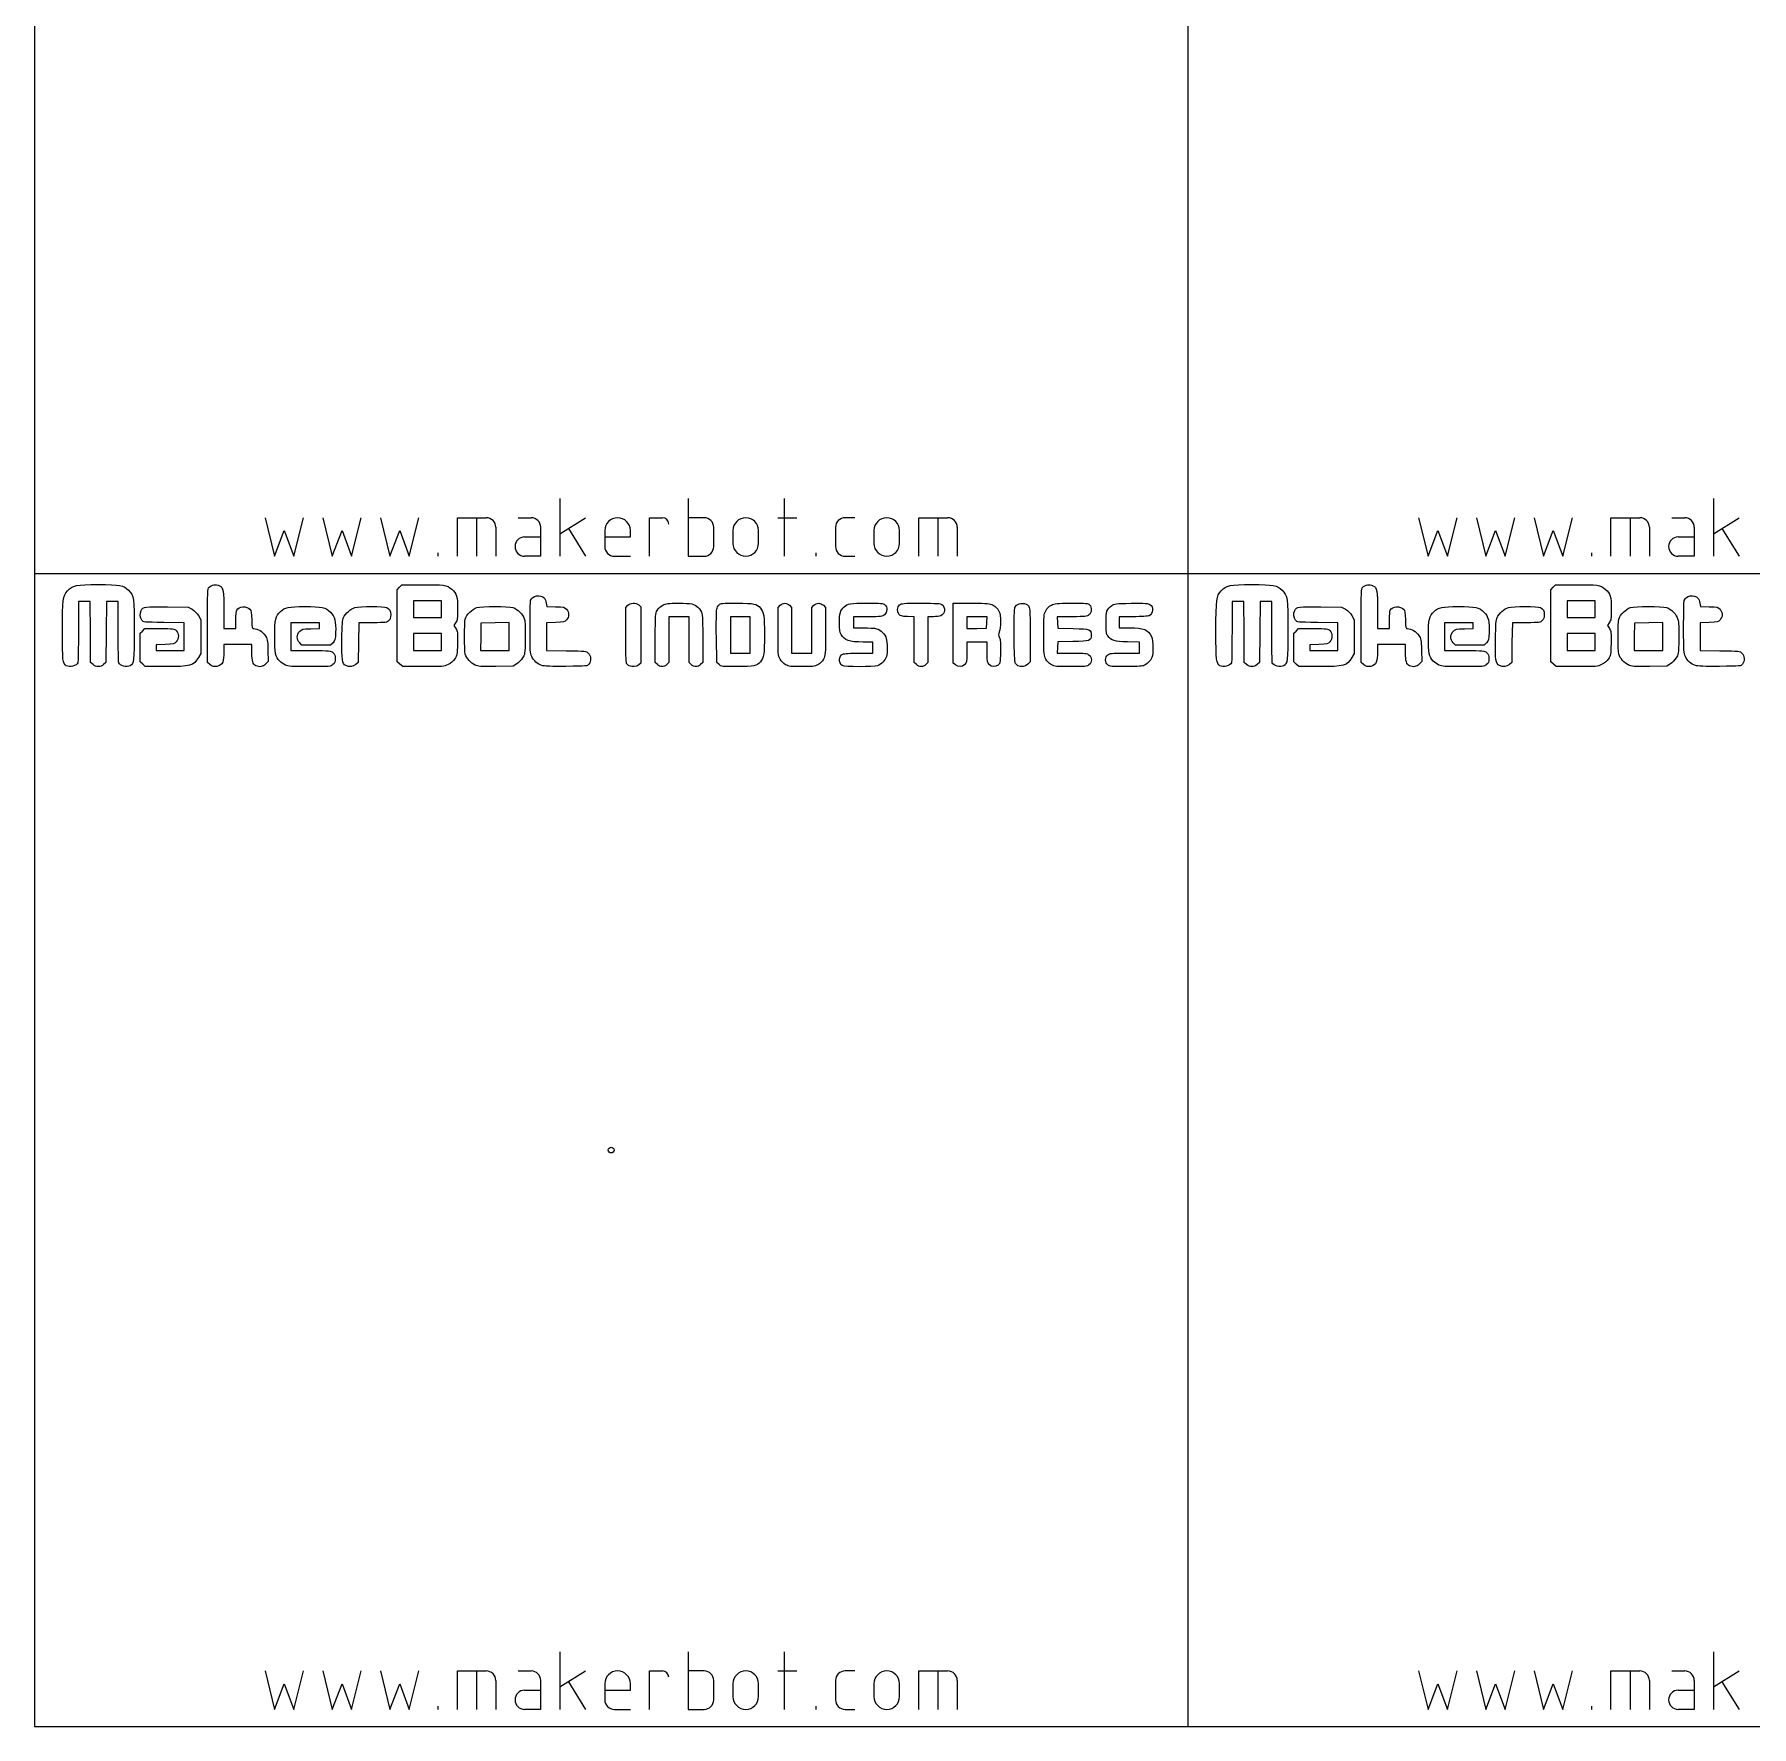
# Model space of a CAD drawing. Header units: millimetres. Extents: x 0 to 600, y 0 to 300.
# Drawn here: x 0 to 148.9, y 0 to 146.8 of the extents above; entities that cross this region are included whole.
import ezdxf

# ---------------------------------------------------------------- set-up
doc = ezdxf.new("R2010")
doc.units = ezdxf.units.MM
doc.layers.get('0').update_dxf_attribs({"linetype": 'CONTINUOUS', "lineweight": 25, "true_color": 0x000000})
doc.layers.add('Text', color=4, linetype='CONTINUOUS', true_color=0x00ffff)

msp = doc.modelspace()

# ---------------------------------------------------------------- linework, layer by layer
for p, q in [((0, 200), (0, 100)), ((100, 200), (100, 100)), ((0, 100), (0, 0)), ((0, 100), (100, 100)), ((100, 100), (100, 0)), ((100, 100), (200, 100)), ((0, 0), (100, 0)), ((100, 0), (200, 0))]:
    msp.add_line(p, q)
at = {"layer": 'Text'}
for p, q in [((45.56, 106.5), (45.56, 101.5)), ((56.67, 106.5), (56.67, 101.5)), ((65, 106.5), (65, 101.5)), ((145.56, 106.5), (145.56, 101.5)), ((20, 104.83), (20.83, 101.5)), ((22.5, 101.5), (23.33, 104.83)), ((25, 104.83), (25.83, 101.5)), ((27.5, 101.5), (28.33, 104.83)), ((30, 104.83), (30.83, 101.5)), ((32.5, 101.5), (33.33, 104.83)), ((36.67, 101.5), (36.67, 104.83)), ((36.67, 104.83), (39.17, 104.83)), ((38.33, 104.83), (38.33, 101.5)), ((41.94, 104.83), (43.06, 104.83)), ((45.56, 103.44), (47.78, 104.83)), ((53.33, 101.5), (53.33, 104.83)), ((53.33, 104.83), (54.44, 104.83)), ((58.06, 104.83), (56.67, 104.83)), ((64.44, 104.83), (66.11, 104.83)), ((71.11, 104.83), (70.28, 104.83)), ((76.67, 101.5), (76.67, 104.83)), ((76.67, 104.83), (79.17, 104.83)), ((78.33, 104.83), (78.33, 101.5)), ((120, 104.83), (120.83, 101.5)), ((122.5, 101.5), (123.33, 104.83)), ((125, 104.83), (125.83, 101.5)), ((127.5, 101.5), (128.33, 104.83)), ((130, 104.83), (130.83, 101.5)), ((132.5, 101.5), (133.33, 104.83)), ((136.67, 101.5), (136.67, 104.83)), ((136.67, 104.83), (139.17, 104.83)), ((138.33, 104.83), (138.33, 101.5)), ((141.94, 104.83), (143.06, 104.83)), ((145.56, 103.44), (147.78, 104.83)), ((20.83, 101.5), (21.67, 103.72)), ((21.67, 103.72), (22.5, 101.5)), ((25.83, 101.5), (26.67, 103.72)), ((26.67, 103.72), (27.5, 101.5)), ((30.83, 101.5), (31.67, 103.72)), ((31.67, 103.72), (32.5, 101.5)), ((40, 104), (40, 101.5)), ((42.5, 103.17), (43.89, 103.17)), ((43.89, 104), (43.89, 101.5)), ((46.29, 103.9), (47.78, 101.5)), ((49.44, 103.72), (49.44, 102.33)), ((49.44, 103.17), (51.67, 103.17)), ((51.67, 103.17), (51.67, 103.72)), ((58.89, 102.33), (58.89, 104)), ((60.56, 103.72), (60.56, 102.61)), ((62.78, 102.61), (62.78, 103.72)), ((69.44, 104), (69.44, 102.33)), ((72.78, 103.72), (72.78, 102.61)), ((75, 102.61), (75, 103.72)), ((80, 104), (80, 101.5)), ((120.83, 101.5), (121.67, 103.72)), ((121.67, 103.72), (122.5, 101.5)), ((125.83, 101.5), (126.67, 103.72)), ((126.67, 103.72), (127.5, 101.5)), ((130.83, 101.5), (131.67, 103.72)), ((131.67, 103.72), (132.5, 101.5)), ((140, 104), (140, 101.5)), ((142.5, 103.17), (143.89, 103.17)), ((143.89, 104), (143.89, 101.5)), ((146.29, 103.9), (147.78, 101.5)), ((35, 101.5), (35, 101.78)), ((43.89, 101.5), (42.5, 101.5)), ((50.28, 101.5), (51.67, 101.5)), ((56.67, 101.5), (58.06, 101.5)), ((67.78, 101.5), (67.78, 101.78)), ((70.28, 101.5), (71.11, 101.5)), ((135, 101.5), (135, 101.78)), ((143.89, 101.5), (142.5, 101.5)), ((31.45, 98.59), (31.65, 98.8)), ((31.45, 95.47), (31.45, 98.59)), ((31.65, 98.8), (31.85, 99)), ((31.85, 99), (33.57, 99.02)), ((131.45, 98.59), (131.65, 98.8)), ((131.45, 95.47), (131.45, 98.59)), ((131.65, 98.8), (131.85, 99)), ((131.85, 99), (133.57, 99.02)), ((4.33, 97.57), (3.82, 97.57)), ((3.82, 97.57), (3.82, 94.97)), ((4.84, 97.57), (4.33, 97.57)), ((4.86, 94.92), (4.84, 97.57)), ((6.25, 97.57), (6.23, 94.92)), ((6.76, 97.57), (6.25, 97.57)), ((7.27, 97.57), (6.76, 97.57)), ((7.27, 94.97), (7.27, 97.57)), ((11.53, 97.11), (13.32, 97.09)), ((13.32, 97.09), (13.67, 96.89)), ((34.09, 97.64), (32.88, 97.64)), ((32.88, 97.64), (32.88, 96.91)), ((32.88, 96.91), (32.88, 96.17)), ((35.3, 97.64), (34.09, 97.64)), ((35.3, 96.91), (35.3, 97.64)), ((35.3, 96.17), (35.3, 96.91)), ((35.3, 96.91), (35.3, 96.91)), ((44.38, 97.43), (44.42, 97.14)), ((44.42, 97.14), (45.18, 97.12)), ((51.26, 97.06), (51.44, 97.24)), ((51.26, 94.71), (51.26, 97.06)), ((52.39, 97.27), (52.58, 97.12)), ((52.58, 97.12), (52.58, 94.67)), ((64.47, 97.06), (64.65, 97.24)), ((64.47, 94.98), (64.47, 97.06)), ((65.46, 97.24), (65.64, 97.06)), ((65.64, 97.06), (65.64, 95.08)), ((67.4, 97.06), (67.58, 97.24)), ((67.4, 95.08), (67.4, 97.06)), ((68.4, 97.24), (68.58, 97.06)), ((68.58, 97.06), (68.58, 94.98)), ((79.66, 94.82), (79.66, 97.42)), ((79.66, 97.42), (81.22, 97.42)), ((104.33, 97.57), (103.82, 97.57)), ((103.82, 97.57), (103.82, 94.97)), ((104.84, 97.57), (104.33, 97.57)), ((104.86, 94.92), (104.84, 97.57)), ((106.25, 97.57), (106.23, 94.92)), ((106.76, 97.57), (106.25, 97.57)), ((107.27, 97.57), (106.76, 97.57)), ((107.27, 94.97), (107.27, 97.57)), ((111.53, 97.11), (113.32, 97.09)), ((113.32, 97.09), (113.67, 96.89)), ((134.09, 97.64), (132.88, 97.64)), ((132.88, 97.64), (132.88, 96.91)), ((132.88, 96.91), (132.88, 96.17)), ((135.3, 97.64), (134.09, 97.64)), ((135.3, 96.91), (135.3, 97.64)), ((135.3, 96.17), (135.3, 96.91)), ((135.3, 96.91), (135.3, 96.91)), ((144.38, 97.43), (144.42, 97.14)), ((144.42, 97.14), (145.18, 97.12)), ((12.99, 95.73), (11.22, 95.75)), ((12.99, 94.52), (12.99, 95.73)), ((14.22, 96.34), (14.42, 95.99)), ((14.42, 95.99), (14.42, 94.52)), ((15.01, 92.27), (15.01, 95.46)), ((16.44, 96.74), (16.44, 95.22)), ((17.47, 95.22), (17.47, 95.96)), ((23.48, 95.73), (22.24, 95.73)), ((22.24, 95.73), (22.24, 94.52)), ((24.73, 95.73), (23.48, 95.73)), ((24.73, 95.48), (24.73, 95.73)), ((24.73, 95.23), (24.73, 95.48)), ((28.12, 95.73), (28.09, 94)), ((29.33, 95.73), (28.12, 95.73)), ((31.45, 92.35), (31.45, 95.47)), ((32.88, 96.17), (34.09, 96.17)), ((34.09, 96.17), (35.3, 96.17)), ((36.52, 95.73), (36.36, 95.48)), ((36.36, 95.48), (36.53, 95.22)), ((38.71, 95.7), (38.69, 94.51)), ((39.94, 95.72), (38.71, 95.7)), ((41.17, 95.74), (39.94, 95.72)), ((41.17, 94.53), (41.17, 95.74)), ((45.17, 95.75), (44.4, 95.72)), ((44.4, 95.72), (44.4, 94.52)), ((55.88, 96.25), (55, 96.25)), ((55, 96.25), (55, 94.26)), ((56.76, 96.25), (55.88, 96.25)), ((56.76, 94.26), (56.76, 96.25)), ((61.2, 96.25), (60.36, 96.25)), ((60.36, 96.25), (60.36, 94.67)), ((62.04, 96.25), (61.2, 96.25)), ((62.04, 94.67), (62.04, 96.25)), ((72.24, 96.25), (71, 96.25)), ((71, 96.25), (71, 95.77)), ((71, 95.77), (71, 95.29)), ((71, 95.29), (71.86, 95.29)), ((76.28, 96.23), (75.69, 96.26)), ((76.28, 94.26), (76.28, 96.23)), ((77.93, 96.25), (77.45, 96.25)), ((77.45, 96.25), (77.45, 94.26)), ((81.71, 96.25), (80.83, 96.25)), ((80.83, 96.25), (80.83, 95.73)), ((80.83, 95.73), (80.83, 95.22)), ((82.6, 96.25), (81.71, 96.25)), ((82.55, 95.26), (82.58, 95.75)), ((82.58, 95.75), (82.6, 96.25)), ((82.58, 95.75), (82.58, 95.75)), ((89.95, 96.25), (88.67, 96.25)), ((88.67, 96.25), (88.7, 95.75)), ((88.7, 95.75), (88.72, 95.26)), ((95.24, 96.25), (94.04, 96.25)), ((94.04, 96.25), (94.04, 95.77)), ((94.04, 95.77), (94.04, 95.29)), ((94.04, 95.29), (94.94, 95.29)), ((112.99, 95.73), (111.22, 95.75)), ((112.99, 94.52), (112.99, 95.73)), ((114.22, 96.34), (114.42, 95.99)), ((114.42, 95.99), (114.42, 94.52)), ((115.01, 92.27), (115.01, 95.46)), ((116.44, 96.74), (116.44, 95.22)), ((117.47, 95.22), (117.47, 95.96)), ((123.48, 95.73), (122.24, 95.73)), ((122.24, 95.73), (122.24, 94.52)), ((124.73, 95.73), (123.48, 95.73)), ((124.73, 95.48), (124.73, 95.73)), ((124.73, 95.23), (124.73, 95.48)), ((128.12, 95.73), (128.09, 94)), ((129.33, 95.73), (128.12, 95.73)), ((131.45, 92.35), (131.45, 95.47)), ((132.88, 96.17), (134.09, 96.17)), ((134.09, 96.17), (135.3, 96.17)), ((136.52, 95.73), (136.36, 95.48)), ((136.36, 95.48), (136.53, 95.22)), ((138.71, 95.7), (138.69, 94.51)), ((139.94, 95.72), (138.71, 95.7)), ((141.17, 95.74), (139.94, 95.72)), ((141.17, 94.53), (141.17, 95.74)), ((145.17, 95.75), (144.4, 95.72)), ((144.4, 95.72), (144.4, 94.52)), ((4.88, 92.27), (4.86, 94.92)), ((6.23, 94.92), (6.2, 92.27)), ((9.18, 94.81), (9.37, 95.01)), ((9.18, 93.58), (9.18, 94.81)), ((9.37, 95.01), (9.57, 95.22)), ((9.57, 95.22), (10.84, 95.22)), ((11.35, 93.84), (10.57, 93.81)), ((10.57, 93.81), (10.57, 93.56)), ((12.99, 93.31), (12.99, 94.52)), ((14.42, 94.52), (14.42, 93.06)), ((16.44, 95.22), (16.95, 95.22)), ((17.65, 93.83), (16.44, 93.83)), ((16.44, 93.83), (16.44, 93.2)), ((16.95, 95.22), (17.47, 95.22)), ((18.86, 93.83), (17.65, 93.83)), ((18.86, 93.13), (18.86, 93.83)), ((22.24, 94.52), (22.24, 93.31)), ((23.19, 93.79), (23, 93.98)), ((24.44, 93.79), (23.19, 93.79)), ((23.96, 95.21), (24.73, 95.23)), ((25.68, 93.79), (24.44, 93.79)), ((25.89, 93.99), (25.68, 93.79)), ((28.09, 94), (28.07, 92.27)), ((34.09, 94.78), (32.88, 94.78)), ((32.88, 94.78), (32.88, 94.05)), ((32.88, 94.05), (32.88, 93.31)), ((35.3, 94.78), (34.09, 94.78)), ((35.3, 94.05), (35.3, 94.78)), ((35.3, 93.31), (35.3, 94.05)), ((35.3, 94.05), (35.3, 94.05)), ((38.69, 94.51), (38.67, 93.31)), ((41.17, 93.31), (41.17, 94.53)), ((41.17, 94.53), (41.17, 94.53)), ((44.4, 94.52), (44.4, 93.32)), ((52.58, 94.67), (52.58, 92.22)), ((53.83, 92.28), (53.83, 94.39)), ((55, 94.26), (55, 92.28)), ((56.76, 92.28), (56.76, 94.26)), ((57.94, 94.34), (57.94, 92.28)), ((59.15, 92.27), (59.12, 94.46)), ((60.36, 94.67), (60.36, 93.09)), ((62.04, 93.09), (62.04, 94.67)), ((62.04, 94.67), (62.04, 94.67)), ((65.64, 95.08), (65.64, 93.09)), ((67.4, 93.09), (67.4, 95.08)), ((72.68, 94.05), (71.86, 94.05)), ((72.68, 93.57), (72.68, 94.05)), ((76.28, 92.28), (76.28, 94.26)), ((77.45, 94.26), (77.45, 92.28)), ((79.66, 92.22), (79.66, 94.82)), ((80.83, 95.22), (81.69, 95.24)), ((81.71, 94.05), (80.83, 94.05)), ((80.83, 94.05), (80.83, 93.16)), ((81.69, 95.24), (82.55, 95.26)), ((82.59, 94.05), (81.71, 94.05)), ((82.59, 93.16), (82.59, 94.05)), ((86.33, 94.62), (86.33, 92.35)), ((88.72, 94.08), (88.7, 93.59)), ((88.72, 95.26), (90.06, 95.22)), ((90.03, 94.1), (88.72, 94.08)), ((95.8, 94.03), (94.75, 94.06)), ((95.8, 93.56), (95.8, 94.03)), ((104.88, 92.27), (104.86, 94.92)), ((106.23, 94.92), (106.2, 92.27)), ((109.18, 94.81), (109.37, 95.01)), ((109.18, 93.58), (109.18, 94.81)), ((109.37, 95.01), (109.57, 95.22)), ((109.57, 95.22), (110.84, 95.22)), ((111.35, 93.84), (110.57, 93.81)), ((110.57, 93.81), (110.57, 93.56)), ((112.99, 93.31), (112.99, 94.52)), ((114.42, 94.52), (114.42, 93.06)), ((116.44, 95.22), (116.95, 95.22)), ((117.65, 93.83), (116.44, 93.83)), ((116.44, 93.83), (116.44, 93.2)), ((116.95, 95.22), (117.47, 95.22)), ((118.86, 93.83), (117.65, 93.83)), ((118.86, 93.13), (118.86, 93.83)), ((122.24, 94.52), (122.24, 93.31)), ((123.19, 93.79), (123, 93.98)), ((124.44, 93.79), (123.19, 93.79)), ((123.96, 95.21), (124.73, 95.23)), ((125.68, 93.79), (124.44, 93.79)), ((125.89, 93.99), (125.68, 93.79)), ((128.09, 94), (128.07, 92.27)), ((134.09, 94.78), (132.88, 94.78)), ((132.88, 94.78), (132.88, 94.05)), ((132.88, 94.05), (132.88, 93.31)), ((135.3, 94.78), (134.09, 94.78)), ((135.3, 94.05), (135.3, 94.78)), ((135.3, 93.31), (135.3, 94.05)), ((135.3, 94.05), (135.3, 94.05)), ((138.69, 94.51), (138.67, 93.31)), ((141.17, 93.31), (141.17, 94.53)), ((141.17, 94.53), (141.17, 94.53)), ((144.4, 94.52), (144.4, 93.32)), ((9.18, 92.35), (9.18, 93.58)), ((9.39, 92.13), (9.18, 92.35)), ((10.57, 93.56), (10.57, 93.31)), ((10.57, 93.31), (11.78, 93.31)), ((11.78, 93.31), (12.99, 93.31)), ((14.42, 93.06), (14.22, 92.71)), ((20.27, 92.36), (20.05, 92.14)), ((20.25, 93.34), (20.27, 92.36)), ((22.24, 93.31), (23.96, 93.31)), ((31.69, 92.13), (31.45, 92.35)), ((32.88, 93.31), (34.09, 93.31)), ((34.09, 93.31), (35.3, 93.31)), ((38.67, 93.31), (39.92, 93.31)), ((39.92, 93.31), (41.17, 93.31)), ((44.4, 93.32), (46.12, 93.3)), ((60.36, 93.09), (61.2, 93.09)), ((61.2, 93.09), (62.04, 93.09)), ((65.64, 93.09), (66.52, 93.09)), ((66.52, 93.09), (67.4, 93.09)), ((71.48, 93.09), (72.68, 93.09)), ((72.68, 93.09), (72.68, 93.57)), ((86.33, 92.35), (86.12, 92.13)), ((88.7, 93.59), (88.67, 93.09)), ((88.67, 93.09), (89.95, 93.09)), ((94.52, 93.09), (95.8, 93.09)), ((95.8, 93.09), (95.8, 93.56)), ((109.18, 92.35), (109.18, 93.58)), ((109.39, 92.13), (109.18, 92.35)), ((110.57, 93.56), (110.57, 93.31)), ((110.57, 93.31), (111.78, 93.31)), ((111.78, 93.31), (112.99, 93.31)), ((114.42, 93.06), (114.22, 92.71)), ((120.27, 92.36), (120.05, 92.14)), ((120.25, 93.34), (120.27, 92.36)), ((122.24, 93.31), (123.96, 93.31)), ((131.69, 92.13), (131.45, 92.35)), ((132.88, 93.31), (134.09, 93.31)), ((134.09, 93.31), (135.3, 93.31)), ((138.67, 93.31), (139.92, 93.31)), ((139.92, 93.31), (141.17, 93.31)), ((144.4, 93.32), (146.12, 93.3)), ((2.77, 92), (2.77, 92)), ((5.09, 92.1), (4.88, 92.27)), ((6.2, 92.27), (6, 92.1)), ((9.61, 91.92), (9.39, 92.13)), ((9.39, 92.13), (9.39, 92.13)), ((11.36, 91.92), (9.61, 91.92)), ((15.22, 92.1), (15.01, 92.27)), ((15.22, 92.1), (15.22, 92.1)), ((21.76, 92.06), (21.76, 92.06)), ((27.01, 92.01), (27.01, 92.01)), ((28.07, 92.27), (27.87, 92.1)), ((31.93, 91.92), (31.69, 92.13)), ((31.69, 92.13), (31.69, 92.13)), ((33.71, 91.92), (31.93, 91.92)), ((38.2, 92.05), (38.2, 92.05)), ((41.51, 91.96), (40, 91.94)), ((41.82, 92.16), (41.51, 91.96)), ((43.99, 92.01), (43.99, 92.01)), ((51.57, 91.99), (51.57, 91.99)), ((52.58, 92.22), (52.39, 92.07)), ((54.01, 92.1), (53.83, 92.28)), ((54.01, 92.1), (54.01, 92.1)), ((55, 92.28), (54.82, 92.1)), ((56.94, 92.1), (56.76, 92.28)), ((57.94, 92.28), (57.76, 92.1)), ((59.35, 92.1), (59.15, 92.27)), ((59.35, 92.1), (59.35, 92.1)), ((65.12, 92.09), (65.12, 92.09)), ((70.02, 92.01), (70.02, 92.01)), ((76.46, 92.1), (76.28, 92.28)), ((76.46, 92.1), (76.46, 92.1)), ((77.45, 92.28), (77.27, 92.1)), ((79.85, 92.07), (79.66, 92.22)), ((79.85, 92.07), (79.85, 92.07)), ((85.26, 92), (85.26, 92)), ((88.16, 92.09), (88.16, 92.09)), ((93.06, 92.07), (93.06, 92.07)), ((102.77, 92), (102.77, 92)), ((105.09, 92.1), (104.88, 92.27)), ((106.2, 92.27), (106, 92.1)), ((109.61, 91.92), (109.39, 92.13)), ((109.39, 92.13), (109.39, 92.13)), ((111.36, 91.92), (109.61, 91.92)), ((115.22, 92.1), (115.01, 92.27)), ((115.22, 92.1), (115.22, 92.1)), ((121.76, 92.06), (121.76, 92.06)), ((127.01, 92.01), (127.01, 92.01)), ((128.07, 92.27), (127.87, 92.1)), ((131.93, 91.92), (131.69, 92.13)), ((131.69, 92.13), (131.69, 92.13)), ((133.71, 91.92), (131.93, 91.92)), ((138.2, 92.05), (138.2, 92.05)), ((141.51, 91.96), (140, 91.94)), ((141.82, 92.16), (141.51, 91.96)), ((143.99, 92.01), (143.99, 92.01)), ((45.56, 6.5), (45.56, 1.5)), ((56.67, 6.5), (56.67, 1.5)), ((65, 6.5), (65, 1.5)), ((145.56, 6.5), (145.56, 1.5)), ((20, 4.83), (20.83, 1.5)), ((22.5, 1.5), (23.33, 4.83)), ((25, 4.83), (25.83, 1.5)), ((27.5, 1.5), (28.33, 4.83)), ((30, 4.83), (30.83, 1.5)), ((32.5, 1.5), (33.33, 4.83)), ((36.67, 1.5), (36.67, 4.83)), ((36.67, 4.83), (39.17, 4.83)), ((38.33, 4.83), (38.33, 1.5)), ((41.94, 4.83), (43.06, 4.83)), ((45.56, 3.44), (47.78, 4.83)), ((53.33, 1.5), (53.33, 4.83)), ((53.33, 4.83), (54.44, 4.83)), ((58.06, 4.83), (56.67, 4.83)), ((64.44, 4.83), (66.11, 4.83)), ((71.11, 4.83), (70.28, 4.83)), ((76.67, 1.5), (76.67, 4.83)), ((76.67, 4.83), (79.17, 4.83)), ((78.33, 4.83), (78.33, 1.5)), ((120, 4.83), (120.83, 1.5)), ((122.5, 1.5), (123.33, 4.83)), ((125, 4.83), (125.83, 1.5)), ((127.5, 1.5), (128.33, 4.83)), ((130, 4.83), (130.83, 1.5)), ((132.5, 1.5), (133.33, 4.83)), ((136.67, 1.5), (136.67, 4.83)), ((136.67, 4.83), (139.17, 4.83)), ((138.33, 4.83), (138.33, 1.5)), ((141.94, 4.83), (143.06, 4.83)), ((145.56, 3.44), (147.78, 4.83)), ((20.83, 1.5), (21.67, 3.72)), ((21.67, 3.72), (22.5, 1.5)), ((25.83, 1.5), (26.67, 3.72)), ((26.67, 3.72), (27.5, 1.5)), ((30.83, 1.5), (31.67, 3.72)), ((31.67, 3.72), (32.5, 1.5)), ((40, 4), (40, 1.5)), ((42.5, 3.17), (43.89, 3.17)), ((43.89, 4), (43.89, 1.5)), ((46.29, 3.9), (47.78, 1.5)), ((49.44, 3.72), (49.44, 2.33)), ((49.44, 3.17), (51.67, 3.17)), ((51.67, 3.17), (51.67, 3.72)), ((58.89, 2.33), (58.89, 4)), ((60.56, 3.72), (60.56, 2.61)), ((62.78, 2.61), (62.78, 3.72)), ((69.44, 4), (69.44, 2.33)), ((72.78, 3.72), (72.78, 2.61)), ((75, 2.61), (75, 3.72)), ((80, 4), (80, 1.5)), ((120.83, 1.5), (121.67, 3.72)), ((121.67, 3.72), (122.5, 1.5)), ((125.83, 1.5), (126.67, 3.72)), ((126.67, 3.72), (127.5, 1.5)), ((130.83, 1.5), (131.67, 3.72)), ((131.67, 3.72), (132.5, 1.5)), ((140, 4), (140, 1.5)), ((142.5, 3.17), (143.89, 3.17)), ((143.89, 4), (143.89, 1.5)), ((146.29, 3.9), (147.78, 1.5)), ((35, 1.5), (35, 1.78)), ((43.89, 1.5), (42.5, 1.5)), ((50.28, 1.5), (51.67, 1.5)), ((56.67, 1.5), (58.06, 1.5)), ((67.78, 1.5), (67.78, 1.78)), ((70.28, 1.5), (71.11, 1.5)), ((135, 1.5), (135, 1.78)), ((143.89, 1.5), (142.5, 1.5))]:
    msp.add_line(p, q, dxfattribs=at)
msp.add_circle((50, 50), 0.25, dxfattribs=at)
for centre, radius, start, end in [((39.17, 104), 0.833, 0, 90), ((43.06, 104), 0.833, 0, 90), ((50.56, 103.72), 1.11, 0, 180), ((54.44, 104.28), 0.556, 0, 90), ((58.06, 104), 0.833, 0, 90), ((61.67, 103.72), 1.11, 0, 180), ((70.28, 104), 0.833, 90, 180), ((73.89, 103.72), 1.11, 0, 180), ((79.17, 104), 0.833, 0, 90), ((139.17, 104), 0.833, 0, 90), ((143.06, 104), 0.833, 0, 90), ((42.5, 102.33), 0.833, 90, 270), ((142.5, 102.33), 0.833, 90, 270), ((50.28, 102.33), 0.833, 180, 270), ((58.06, 102.33), 0.833, 270, 0), ((61.67, 102.61), 1.11, 180, 0), ((70.28, 102.33), 0.833, 180, 270), ((73.89, 102.61), 1.11, 180, 0), ((39.17, 4), 0.833, 0, 90), ((43.06, 4), 0.833, 0, 90), ((50.56, 3.72), 1.11, 0, 180), ((54.44, 4.28), 0.556, 0, 90), ((58.06, 4), 0.833, 0, 90), ((61.67, 3.72), 1.11, 0, 180), ((70.28, 4), 0.833, 90, 180), ((73.89, 3.72), 1.11, 0, 180), ((79.17, 4), 0.833, 0, 90), ((139.17, 4), 0.833, 0, 90), ((143.06, 4), 0.833, 0, 90), ((42.5, 2.33), 0.833, 90, 270), ((142.5, 2.33), 0.833, 90, 270), ((50.28, 2.33), 0.833, 180, 270), ((58.06, 2.33), 0.833, 270, 0), ((61.67, 2.61), 1.11, 180, 0), ((70.28, 2.33), 0.833, 180, 270), ((73.89, 2.61), 1.11, 180, 0)]:
    msp.add_arc(centre, radius, start, end, dxfattribs=at)
for points in [[(2.43, 94.99), (2.43, 97.8), (2.46, 98.03), (2.88, 98.5)], [(2.88, 98.5), (3.33, 98.98), (3.6, 99.04), (5.55, 99.04)], [(5.55, 99.04), (7.42, 99.04), (7.72, 98.98), (8.16, 98.55)], [(8.16, 98.55), (8.64, 98.08), (8.66, 97.89), (8.66, 95.06)], [(15.01, 95.46), (15.01, 98.49), (15.02, 98.66), (15.15, 98.81)], [(15.15, 98.81), (15.34, 99.02), (15.74, 99.08), (16.04, 98.94)], [(16.04, 98.94), (16.39, 98.77), (16.44, 98.51), (16.44, 96.74)], [(33.57, 99.02), (35.51, 99.05), (35.75, 99.01), (36.18, 98.63)], [(36.18, 98.63), (36.63, 98.22), (36.69, 98.01), (36.69, 96.93)], [(102.43, 94.99), (102.43, 97.8), (102.46, 98.03), (102.88, 98.5)], [(102.88, 98.5), (103.33, 98.98), (103.6, 99.04), (105.55, 99.04)], [(105.55, 99.04), (107.42, 99.04), (107.72, 98.98), (108.16, 98.55)], [(108.16, 98.55), (108.64, 98.08), (108.66, 97.89), (108.66, 95.06)], [(115.01, 95.46), (115.01, 98.49), (115.02, 98.66), (115.15, 98.81)], [(115.15, 98.81), (115.34, 99.02), (115.74, 99.08), (116.04, 98.94)], [(116.04, 98.94), (116.39, 98.77), (116.44, 98.51), (116.44, 96.74)], [(133.57, 99.02), (135.51, 99.05), (135.75, 99.01), (136.18, 98.63)], [(136.18, 98.63), (136.63, 98.22), (136.69, 98.01), (136.69, 96.93)], [(9.32, 95.94), (9.16, 96.14), (9.13, 96.52), (9.26, 96.79)], [(9.26, 96.79), (9.41, 97.11), (9.61, 97.14), (11.53, 97.11)], [(13.67, 96.89), (13.89, 96.76), (14.09, 96.56), (14.22, 96.34)], [(17.47, 95.96), (17.47, 96.37), (17.5, 96.76), (17.54, 96.83)], [(17.54, 96.83), (17.72, 97.16), (18.41, 97.2), (18.69, 96.9)], [(18.69, 96.9), (18.8, 96.77), (18.83, 96.61), (18.85, 95.98)], [(21.33, 96.7), (21.71, 97.06), (22.06, 97.13), (23.42, 97.13)], [(23.42, 97.13), (24.94, 97.13), (25.24, 97.06), (25.66, 96.65)], [(26.8, 96.17), (26.95, 96.52), (27.44, 96.95), (27.79, 97.05)], [(27.79, 97.05), (28.18, 97.16), (30.35, 97.15), (30.55, 97.04)], [(30.55, 97.04), (30.81, 96.91), (30.89, 96.75), (30.89, 96.41)], [(36.69, 96.93), (36.69, 96.06), (36.68, 95.95), (36.52, 95.73)], [(37.36, 96.05), (37.46, 96.42), (37.96, 96.92), (38.35, 97.04)], [(38.35, 97.04), (38.76, 97.16), (41.08, 97.16), (41.49, 97.04)], [(41.49, 97.04), (41.9, 96.92), (42.36, 96.44), (42.48, 96.02)], [(42.97, 95.29), (42.97, 96.48), (42.99, 97.55), (43.02, 97.66)], [(43.02, 97.66), (43.14, 98.08), (43.9, 98.21), (44.21, 97.87)], [(44.21, 97.87), (44.28, 97.79), (44.35, 97.6), (44.38, 97.43)], [(45.18, 97.12), (45.92, 97.09), (45.96, 97.08), (46.13, 96.89)], [(46.13, 96.89), (46.24, 96.76), (46.31, 96.59), (46.31, 96.43)], [(51.44, 97.24), (51.67, 97.47), (52.11, 97.49), (52.39, 97.27)], [(53.83, 94.39), (53.83, 96.44), (53.83, 96.51), (53.99, 96.79)], [(53.99, 96.79), (54.09, 96.97), (54.28, 97.14), (54.48, 97.25)], [(54.48, 97.25), (54.77, 97.41), (54.9, 97.42), (55.85, 97.42)], [(55.85, 97.42), (56.97, 97.42), (57.19, 97.38), (57.52, 97.07)], [(57.52, 97.07), (57.92, 96.7), (57.94, 96.58), (57.94, 94.34)], [(59.12, 94.46), (59.11, 95.67), (59.12, 96.76), (59.15, 96.89)], [(59.15, 96.89), (59.17, 97.02), (59.26, 97.19), (59.35, 97.28)], [(59.35, 97.28), (59.49, 97.41), (59.61, 97.42), (60.89, 97.42)], [(60.89, 97.42), (62.42, 97.42), (62.62, 97.38), (62.94, 96.99)], [(62.94, 96.99), (63.25, 96.63), (63.29, 96.33), (63.29, 94.67)], [(64.65, 97.24), (64.76, 97.36), (64.91, 97.42), (65.05, 97.42)], [(65.05, 97.42), (65.2, 97.42), (65.35, 97.36), (65.46, 97.24)], [(67.58, 97.24), (67.69, 97.36), (67.85, 97.42), (67.99, 97.42)], [(67.99, 97.42), (68.13, 97.42), (68.28, 97.36), (68.4, 97.24)], [(69.79, 95.73), (69.79, 96.56), (69.86, 96.79), (70.2, 97.11)], [(70.2, 97.11), (70.5, 97.38), (70.74, 97.42), (72.17, 97.42)], [(72.17, 97.42), (73.41, 97.42), (73.57, 97.41), (73.72, 97.28)], [(73.72, 97.28), (73.97, 97.08), (73.95, 96.65), (73.69, 96.42)], [(74.95, 96.46), (74.75, 96.71), (74.77, 97.08), (75.01, 97.27)], [(75.01, 97.27), (75.19, 97.41), (75.29, 97.42), (76.86, 97.42)], [(76.86, 97.42), (78.21, 97.42), (78.55, 97.4), (78.68, 97.31)], [(78.68, 97.31), (79, 97.08), (78.95, 96.5), (78.58, 96.33)], [(81.22, 97.42), (82.71, 97.42), (82.8, 97.41), (83.11, 97.25)], [(83.11, 97.25), (83.59, 97), (83.76, 96.61), (83.76, 95.83)], [(85.02, 92.26), (84.93, 92.45), (84.9, 96.73), (84.99, 97.04)], [(84.99, 97.04), (85.07, 97.35), (85.61, 97.51), (85.99, 97.34)], [(85.99, 97.34), (86.31, 97.19), (86.33, 97.03), (86.33, 94.62)], [(87.51, 94.67), (87.51, 96.36), (87.51, 96.45), (87.67, 96.76)], [(87.67, 96.76), (87.79, 97), (87.93, 97.14), (88.16, 97.26)], [(88.16, 97.26), (88.47, 97.41), (88.59, 97.42), (89.91, 97.42)], [(89.91, 97.42), (91.22, 97.42), (91.33, 97.41), (91.47, 97.28)], [(91.47, 97.28), (91.69, 97.05), (91.67, 96.59), (91.42, 96.4)], [(92.9, 95.73), (92.9, 96.76), (92.94, 96.89), (93.41, 97.23)], [(93.41, 97.23), (93.59, 97.37), (93.73, 97.39), (95.08, 97.41)], [(95.08, 97.41), (96.29, 97.43), (96.57, 97.41), (96.71, 97.32)], [(96.71, 97.32), (97.05, 97.1), (97.01, 96.5), (96.63, 96.33)], [(109.32, 95.94), (109.16, 96.14), (109.13, 96.52), (109.26, 96.79)], [(109.26, 96.79), (109.41, 97.11), (109.61, 97.14), (111.53, 97.11)], [(113.67, 96.89), (113.89, 96.76), (114.09, 96.56), (114.22, 96.34)], [(117.47, 95.96), (117.47, 96.37), (117.5, 96.76), (117.54, 96.83)], [(117.54, 96.83), (117.72, 97.16), (118.41, 97.2), (118.69, 96.9)], [(118.69, 96.9), (118.8, 96.77), (118.83, 96.61), (118.85, 95.98)], [(121.33, 96.7), (121.71, 97.06), (122.06, 97.13), (123.42, 97.13)], [(123.42, 97.13), (124.94, 97.13), (125.24, 97.06), (125.66, 96.65)], [(126.8, 96.17), (126.95, 96.52), (127.44, 96.95), (127.79, 97.05)], [(127.79, 97.05), (128.18, 97.16), (130.35, 97.15), (130.55, 97.04)], [(130.55, 97.04), (130.81, 96.91), (130.89, 96.75), (130.89, 96.41)], [(136.69, 96.93), (136.69, 96.06), (136.68, 95.95), (136.52, 95.73)], [(137.36, 96.05), (137.46, 96.42), (137.96, 96.92), (138.35, 97.04)], [(138.35, 97.04), (138.76, 97.16), (141.08, 97.16), (141.49, 97.04)], [(141.49, 97.04), (141.9, 96.92), (142.36, 96.44), (142.48, 96.02)], [(142.97, 95.29), (142.97, 96.48), (142.99, 97.55), (143.02, 97.66)], [(143.02, 97.66), (143.14, 98.08), (143.9, 98.21), (144.21, 97.87)], [(144.21, 97.87), (144.28, 97.79), (144.35, 97.6), (144.38, 97.43)], [(145.18, 97.12), (145.92, 97.09), (145.96, 97.08), (146.13, 96.89)], [(146.13, 96.89), (146.24, 96.76), (146.31, 96.59), (146.31, 96.43)], [(11.22, 95.75), (9.47, 95.77), (9.46, 95.77), (9.32, 95.94)], [(18.85, 95.98), (18.87, 95.26), (18.88, 95.22), (19.03, 95.22)], [(20.84, 94.54), (20.85, 96.06), (20.9, 96.3), (21.33, 96.7)], [(25.66, 96.65), (26.04, 96.26), (26.15, 95.83), (26.12, 94.87)], [(26.66, 94.3), (26.68, 95.56), (26.71, 95.97), (26.8, 96.17)], [(30.72, 95.91), (30.54, 95.74), (30.51, 95.73), (29.33, 95.73)], [(30.89, 96.41), (30.9, 96.17), (30.85, 96.05), (30.72, 95.91)], [(37.36, 93), (37.26, 93.36), (37.26, 95.69), (37.36, 96.05)], [(42.48, 96.02), (42.55, 95.79), (42.57, 95.27), (42.55, 94.33)], [(43.12, 92.79), (42.97, 93.11), (42.97, 93.24), (42.97, 95.29)], [(46.13, 95.98), (45.96, 95.78), (45.92, 95.77), (45.17, 95.75)], [(46.31, 96.43), (46.31, 96.27), (46.24, 96.11), (46.13, 95.98)], [(69.93, 94.71), (69.81, 94.92), (69.79, 95.09), (69.79, 95.73)], [(71.86, 95.29), (72.33, 95.29), (72.85, 95.26), (73.01, 95.21)], [(73.69, 96.42), (73.49, 96.25), (73.44, 96.25), (72.24, 96.25)], [(75.69, 96.26), (75.17, 96.28), (75.07, 96.31), (74.95, 96.46)], [(78.58, 96.33), (78.48, 96.29), (78.19, 96.25), (77.93, 96.25)], [(83.76, 95.83), (83.76, 95.45), (83.72, 95.12), (83.65, 94.95)], [(91.42, 96.4), (91.24, 96.26), (91.13, 96.25), (89.95, 96.25)], [(93.05, 94.58), (92.92, 94.77), (92.9, 94.89), (92.9, 95.73)], [(94.94, 95.29), (96.19, 95.29), (96.55, 95.14), (96.83, 94.52)], [(96.63, 96.33), (96.52, 96.28), (95.99, 96.25), (95.24, 96.25)], [(111.22, 95.75), (109.47, 95.77), (109.46, 95.77), (109.32, 95.94)], [(118.85, 95.98), (118.87, 95.26), (118.88, 95.22), (119.03, 95.22)], [(120.84, 94.54), (120.85, 96.06), (120.9, 96.3), (121.33, 96.7)], [(125.66, 96.65), (126.04, 96.26), (126.15, 95.83), (126.12, 94.87)], [(126.66, 94.3), (126.68, 95.56), (126.71, 95.97), (126.8, 96.17)], [(130.72, 95.91), (130.54, 95.74), (130.51, 95.73), (129.33, 95.73)], [(130.89, 96.41), (130.9, 96.17), (130.85, 96.05), (130.72, 95.91)], [(137.36, 93), (137.26, 93.36), (137.26, 95.69), (137.36, 96.05)], [(142.48, 96.02), (142.55, 95.79), (142.57, 95.27), (142.55, 94.33)], [(143.12, 92.79), (142.97, 93.11), (142.97, 93.24), (142.97, 95.29)], [(146.13, 95.98), (145.96, 95.78), (145.92, 95.77), (145.17, 95.75)], [(146.31, 96.43), (146.31, 96.27), (146.24, 96.11), (146.13, 95.98)], [(2.77, 92), (2.46, 92.18), (2.43, 92.44), (2.43, 94.99)], [(3.82, 94.97), (3.82, 93.54), (3.8, 92.32), (3.77, 92.25)], [(7.31, 92.25), (7.29, 92.32), (7.27, 93.54), (7.27, 94.97)], [(8.66, 95.06), (8.66, 92.42), (8.63, 92.17), (8.31, 92)], [(10.84, 95.22), (12.1, 95.22), (12.12, 95.22), (12.3, 95.04)], [(12.3, 94.07), (12.13, 93.87), (12.09, 93.86), (11.35, 93.84)], [(12.3, 95.04), (12.54, 94.79), (12.55, 94.35), (12.3, 94.07)], [(19.03, 95.22), (19.35, 95.22), (19.8, 94.94), (20.01, 94.63)], [(20.01, 94.63), (20.21, 94.33), (20.22, 94.27), (20.25, 93.34)], [(21.27, 92.4), (20.89, 92.81), (20.84, 93.04), (20.84, 94.54)], [(23, 93.98), (22.72, 94.26), (22.72, 94.71), (22.99, 94.98)], [(22.99, 94.98), (23.18, 95.17), (23.24, 95.19), (23.96, 95.21)], [(26.12, 94.87), (26.09, 94.25), (26.07, 94.18), (25.89, 93.99)], [(27.01, 92.01), (26.68, 92.18), (26.63, 92.52), (26.66, 94.3)], [(36.68, 93.93), (36.66, 92.93), (36.65, 92.89), (36.45, 92.59)], [(36.53, 95.22), (36.69, 94.98), (36.7, 94.92), (36.68, 93.93)], [(42.55, 94.33), (42.53, 92.99), (42.52, 92.97), (42.32, 92.67)], [(51.34, 92.2), (51.29, 92.3), (51.26, 93.18), (51.26, 94.71)], [(63.29, 94.67), (63.29, 93.01), (63.25, 92.71), (62.94, 92.35)], [(64.64, 92.58), (64.47, 92.89), (64.47, 92.95), (64.47, 94.98)], [(68.58, 94.98), (68.58, 92.97), (68.57, 92.89), (68.41, 92.58)], [(71.86, 94.05), (70.62, 94.05), (70.25, 94.18), (69.93, 94.71)], [(73.01, 95.21), (73.38, 95.11), (73.75, 94.74), (73.85, 94.37)], [(73.85, 94.37), (73.95, 94.01), (73.96, 93.14), (73.86, 92.8)], [(83.65, 94.95), (83.55, 94.71), (83.55, 94.66), (83.66, 94.43)], [(83.66, 94.43), (83.75, 94.23), (83.77, 93.99), (83.75, 93.19)], [(87.68, 92.58), (87.51, 92.88), (87.51, 92.96), (87.51, 94.67)], [(91.62, 94.63), (91.62, 94.16), (91.52, 94.13), (90.03, 94.1)], [(90.06, 95.22), (91.57, 95.18), (91.62, 95.16), (91.62, 94.63)], [(94.75, 94.06), (93.61, 94.09), (93.37, 94.16), (93.05, 94.58)], [(96.83, 94.52), (97, 94.16), (97.02, 93.06), (96.87, 92.71)], [(102.77, 92), (102.46, 92.18), (102.43, 92.44), (102.43, 94.99)], [(103.82, 94.97), (103.82, 93.54), (103.8, 92.32), (103.77, 92.25)], [(107.31, 92.25), (107.29, 92.32), (107.27, 93.54), (107.27, 94.97)], [(108.66, 95.06), (108.66, 92.42), (108.63, 92.17), (108.31, 92)], [(110.84, 95.22), (112.1, 95.22), (112.12, 95.22), (112.3, 95.04)], [(112.3, 94.07), (112.13, 93.87), (112.09, 93.86), (111.35, 93.84)], [(112.3, 95.04), (112.54, 94.79), (112.55, 94.35), (112.3, 94.07)], [(119.03, 95.22), (119.35, 95.22), (119.8, 94.94), (120.01, 94.63)], [(120.01, 94.63), (120.21, 94.33), (120.22, 94.27), (120.25, 93.34)], [(121.27, 92.4), (120.89, 92.81), (120.84, 93.04), (120.84, 94.54)], [(123, 93.98), (122.72, 94.26), (122.72, 94.71), (122.99, 94.98)], [(122.99, 94.98), (123.18, 95.17), (123.24, 95.19), (123.96, 95.21)], [(126.12, 94.87), (126.09, 94.25), (126.07, 94.18), (125.89, 93.99)], [(127.01, 92.01), (126.68, 92.18), (126.63, 92.52), (126.66, 94.3)], [(136.68, 93.93), (136.66, 92.93), (136.65, 92.89), (136.45, 92.59)], [(136.53, 95.22), (136.69, 94.98), (136.7, 94.92), (136.68, 93.93)], [(142.55, 94.33), (142.53, 92.99), (142.52, 92.97), (142.32, 92.67)], [(14.22, 92.71), (13.79, 91.99), (13.55, 91.92), (11.36, 91.92)], [(16.33, 92.32), (16.16, 91.9), (15.58, 91.78), (15.22, 92.1)], [(16.44, 93.2), (16.44, 92.82), (16.4, 92.47), (16.33, 92.32)], [(19.2, 92), (18.94, 92.12), (18.86, 92.37), (18.86, 93.13)], [(21.76, 92.06), (21.6, 92.13), (21.38, 92.29), (21.27, 92.4)], [(23.96, 93.31), (25.67, 93.31), (25.68, 93.31), (25.88, 93.14)], [(25.88, 93.14), (26.05, 92.99), (26.09, 92.9), (26.09, 92.62)], [(26.09, 92.62), (26.09, 92.33), (26.05, 92.24), (25.88, 92.1)], [(36.45, 92.59), (36.32, 92.4), (36.1, 92.22), (35.86, 92.1)], [(38.2, 92.05), (37.83, 92.22), (37.46, 92.64), (37.36, 93)], [(42.32, 92.67), (42.21, 92.5), (41.98, 92.27), (41.82, 92.16)], [(43.99, 92.01), (43.62, 92.14), (43.29, 92.44), (43.12, 92.79)], [(46.12, 93.3), (47.82, 93.28), (47.84, 93.27), (48.02, 93.1)], [(48.02, 93.1), (48.26, 92.87), (48.29, 92.39), (48.07, 92.13)], [(62.94, 92.35), (62.62, 91.96), (62.42, 91.92), (60.91, 91.92)], [(65.12, 92.09), (64.91, 92.2), (64.75, 92.36), (64.64, 92.58)], [(68.41, 92.58), (68.29, 92.35), (68.15, 92.21), (67.92, 92.09)], [(70.02, 92.01), (69.7, 92.26), (69.73, 92.85), (70.09, 93.01)], [(70.09, 93.01), (70.2, 93.06), (70.73, 93.09), (71.48, 93.09)], [(73.86, 92.8), (73.78, 92.5), (73.41, 92.11), (73.1, 92)], [(80.83, 93.16), (80.83, 92.32), (80.82, 92.27), (80.65, 92.1)], [(82.77, 92.1), (82.6, 92.27), (82.59, 92.32), (82.59, 93.16)], [(83.75, 93.19), (83.73, 92.25), (83.72, 92.19), (83.55, 92.06)], [(88.16, 92.09), (87.95, 92.2), (87.79, 92.36), (87.68, 92.58)], [(89.95, 93.09), (91.13, 93.09), (91.24, 93.08), (91.42, 92.94)], [(91.42, 92.94), (91.7, 92.73), (91.7, 92.29), (91.42, 92.07)], [(92.86, 92.51), (92.86, 92.72), (92.91, 92.82), (93.06, 92.94)], [(93.06, 92.07), (92.91, 92.19), (92.86, 92.29), (92.86, 92.51)], [(93.06, 92.94), (93.24, 93.08), (93.35, 93.09), (94.52, 93.09)], [(96.87, 92.71), (96.75, 92.42), (96.42, 92.1), (96.14, 92)], [(114.22, 92.71), (113.79, 91.99), (113.55, 91.92), (111.36, 91.92)], [(116.33, 92.32), (116.16, 91.9), (115.58, 91.78), (115.22, 92.1)], [(116.44, 93.2), (116.44, 92.82), (116.4, 92.47), (116.33, 92.32)], [(119.2, 92), (118.94, 92.12), (118.86, 92.37), (118.86, 93.13)], [(121.76, 92.06), (121.6, 92.13), (121.38, 92.29), (121.27, 92.4)], [(123.96, 93.31), (125.67, 93.31), (125.68, 93.31), (125.88, 93.14)], [(125.88, 93.14), (126.05, 92.99), (126.09, 92.9), (126.09, 92.62)], [(126.09, 92.62), (126.09, 92.33), (126.05, 92.24), (125.88, 92.1)], [(136.45, 92.59), (136.32, 92.4), (136.1, 92.22), (135.86, 92.1)], [(138.2, 92.05), (137.83, 92.22), (137.46, 92.64), (137.36, 93)], [(142.32, 92.67), (142.21, 92.5), (141.98, 92.27), (141.82, 92.16)], [(143.99, 92.01), (143.62, 92.14), (143.29, 92.44), (143.12, 92.79)], [(146.12, 93.3), (147.82, 93.28), (147.84, 93.27), (148.02, 93.1)], [(148.02, 93.1), (148.26, 92.87), (148.29, 92.39), (148.07, 92.13)], [(3.77, 92.25), (3.67, 91.98), (3.06, 91.83), (2.77, 92)], [(6, 92.1), (5.73, 91.86), (5.36, 91.86), (5.09, 92.1)], [(8.31, 92), (8, 91.83), (7.42, 91.98), (7.31, 92.25)], [(20.05, 92.14), (19.81, 91.9), (19.52, 91.85), (19.2, 92)], [(23.87, 91.92), (22.26, 91.92), (22.02, 91.94), (21.76, 92.06)], [(25.88, 92.1), (25.68, 91.92), (25.68, 91.92), (23.87, 91.92)], [(27.87, 92.1), (27.64, 91.9), (27.3, 91.87), (27.01, 92.01)], [(35.86, 92.1), (35.49, 91.92), (35.47, 91.92), (33.71, 91.92)], [(40, 91.94), (38.66, 91.92), (38.46, 91.93), (38.2, 92.05)], [(46.07, 91.94), (44.9, 91.93), (44.13, 91.96), (43.99, 92.01)], [(48.07, 92.13), (47.93, 91.96), (47.93, 91.96), (46.07, 91.94)], [(51.57, 91.99), (51.49, 92.03), (51.38, 92.12), (51.34, 92.2)], [(52.39, 92.07), (52.18, 91.91), (51.85, 91.88), (51.57, 91.99)], [(54.41, 91.92), (54.27, 91.92), (54.12, 91.99), (54.01, 92.1)], [(54.82, 92.1), (54.71, 91.99), (54.56, 91.92), (54.41, 91.92)], [(57.35, 91.92), (57.21, 91.92), (57.06, 91.99), (56.94, 92.1)], [(57.76, 92.1), (57.64, 91.99), (57.49, 91.92), (57.35, 91.92)], [(60.91, 91.92), (59.59, 91.92), (59.55, 91.92), (59.35, 92.1)], [(66.52, 91.92), (65.54, 91.92), (65.42, 91.93), (65.12, 92.09)], [(67.92, 92.09), (67.63, 91.93), (67.5, 91.92), (66.52, 91.92)], [(73.1, 92), (72.8, 91.88), (70.18, 91.89), (70.02, 92.01)], [(76.87, 91.92), (76.72, 91.92), (76.57, 91.99), (76.46, 92.1)], [(77.27, 92.1), (77.16, 91.99), (77.01, 91.92), (76.87, 91.92)], [(80.65, 92.1), (80.43, 91.88), (80.11, 91.86), (79.85, 92.07)], [(83.55, 92.06), (83.31, 91.86), (82.99, 91.88), (82.77, 92.1)], [(85.26, 92), (85.17, 92.05), (85.07, 92.16), (85.02, 92.26)], [(86.12, 92.13), (85.89, 91.9), (85.57, 91.86), (85.26, 92)], [(89.86, 91.92), (88.57, 91.92), (88.46, 91.93), (88.16, 92.09)], [(91.42, 92.07), (91.24, 91.93), (91.13, 91.92), (89.86, 91.92)], [(94.59, 91.92), (93.35, 91.92), (93.24, 91.93), (93.06, 92.07)], [(96.14, 92), (96.02, 91.95), (95.36, 91.92), (94.59, 91.92)], [(103.77, 92.25), (103.67, 91.98), (103.06, 91.83), (102.77, 92)], [(106, 92.1), (105.73, 91.86), (105.36, 91.86), (105.09, 92.1)], [(108.31, 92), (108, 91.83), (107.42, 91.98), (107.31, 92.25)], [(120.05, 92.14), (119.81, 91.9), (119.52, 91.85), (119.2, 92)], [(123.87, 91.92), (122.26, 91.92), (122.02, 91.94), (121.76, 92.06)], [(125.88, 92.1), (125.68, 91.92), (125.68, 91.92), (123.87, 91.92)], [(127.87, 92.1), (127.64, 91.9), (127.3, 91.87), (127.01, 92.01)], [(135.86, 92.1), (135.49, 91.92), (135.47, 91.92), (133.71, 91.92)], [(140, 91.94), (138.66, 91.92), (138.46, 91.93), (138.2, 92.05)], [(146.07, 91.94), (144.9, 91.93), (144.13, 91.96), (143.99, 92.01)], [(148.07, 92.13), (147.93, 91.96), (147.93, 91.96), (146.07, 91.94)]]:
    msp.add_open_spline(points, degree=3, dxfattribs=at)

doc.saveas('drawing.dxf')
